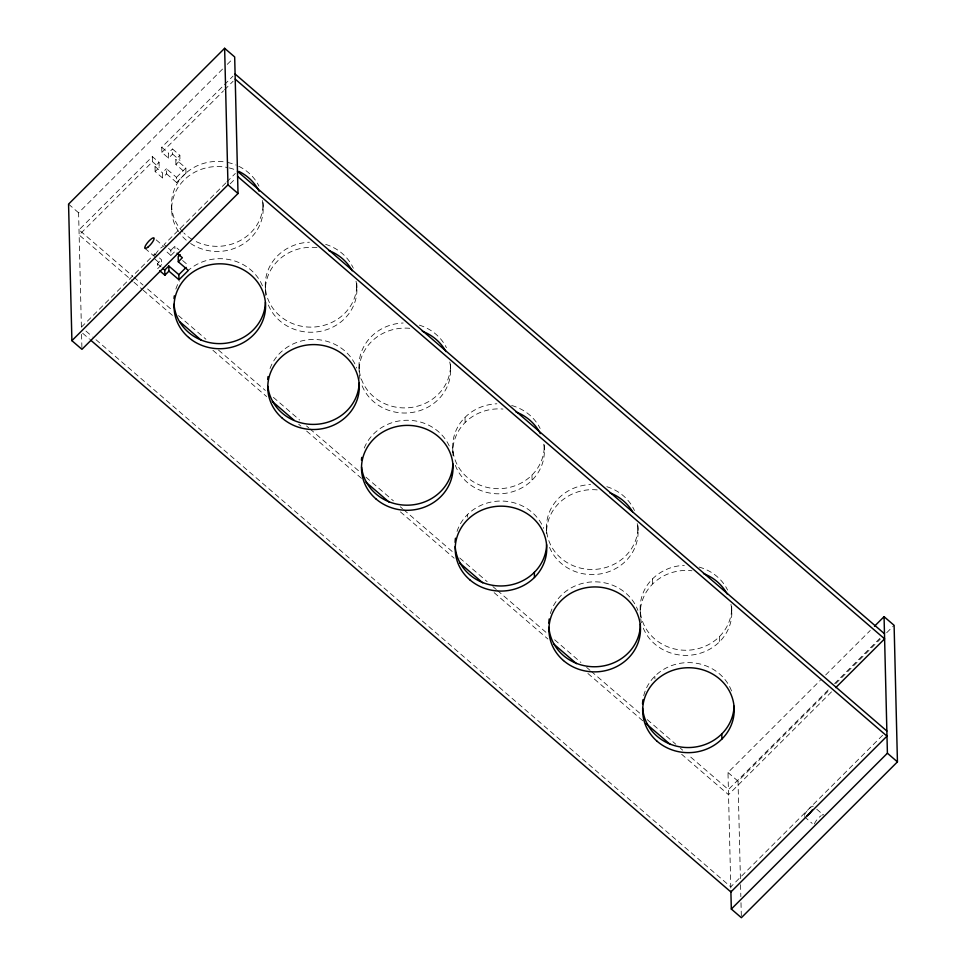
<?xml version="1.0" encoding="UTF-8"?>
<svg xmlns="http://www.w3.org/2000/svg" width="966" height="966" viewBox="0 0 966 966"><rect width="100%" height="100%" fill="white"/><g stroke="black" fill="none" stroke-linecap="round" stroke-linejoin="round"><path stroke-width="0.72" stroke-dasharray="4.83 3.62" d="M81.386 326.822L78.596 212.786L223.001 68.622M227.251 64.372L232.552 59.071M166.563 173.856L176.597 182.502L176.476 177.382L166.43 168.736L166.563 173.856L162.505 177.901L155.14 171.562L159.197 167.504L159.064 162.385L152.374 156.613L79.019 229.86L132.753 276.167M176.597 182.502L185.967 173.156L175.921 164.498L179.978 160.453L179.857 155.333L172.491 148.981L172.612 154.101L168.555 158.158L161.865 152.387L161.745 147.267L223.4 85.696M224.462 84.634L232.975 76.145M152.374 156.613L152.495 161.733L79.14 234.98L132.873 281.287M161.865 152.387L223.532 90.816M224.595 89.753L233.096 81.265M155.14 171.562L155.007 166.43L159.064 162.385M168.555 158.158L168.434 153.039L172.491 148.981M162.505 177.901L162.373 172.781L166.43 168.736M175.921 164.498L175.8 159.378L179.857 155.333M176.476 177.382L185.846 168.036L175.8 159.378M81.398 327.136L154.753 253.901L161.443 259.673L161.576 264.793L157.518 268.838L157.386 263.718L161.443 259.673M225.778 182.985L164.111 244.543L170.813 250.315L170.934 255.435L165.355 250.629M226.841 181.922L235.342 173.433M230.162 183.854L235.475 178.553M170.813 250.315L174.87 246.27L179.072 249.892M170.934 255.435L174.991 251.389L174.87 246.27M730.803 888.044L727.99 772.51L820.351 680.281M825.664 674.98L870.257 630.46M828.2 689.929L728.4 789.572L688.384 755.086M834.576 683.566L880.231 637.983M740.415 878.686L738.024 781.168L829.335 689.99M835.711 683.638L880.304 639.106M886.667 632.754L894.105 625.328M831.521 691.861L728.521 794.692L681.658 754.289M882.61 735.271L730.779 886.86L92.833 336.989M172.612 154.101L179.978 160.453M161.745 147.267L168.434 153.039M152.495 161.733L159.197 167.504M155.007 166.43L162.373 172.781M182.634 260.506L188.213 265.324M156.19 239.87L164.003 246.608M816.729 809.206L823.43 814.978A6.871 1.787 -49.2 0 0 822.187 815.038M144.948 248.31L153.872 256.002M804.376 816.681L812.189 823.406M154.874 259.021L161.576 264.793M157.386 263.718L161.6 267.341M68.562 204.128L78.596 212.786M727.99 772.51L738.024 781.168M133.9 277.157L143.04 285.042M147.617 288.979L172.769 310.654M178.481 315.592L205.927 339.235M218.497 350.078L265.372 390.481M273.378 397.376L299.677 420.041M306.536 425.958L308.818 427.926M309.965 428.904L360.27 472.265M365.981 477.192L393.416 500.847M400.274 506.764L402.568 508.732M403.716 509.71L454.02 553.071M459.731 557.998L487.166 581.653M492.889 586.579L496.319 589.538M497.454 590.516L546.623 632.887M554.629 639.794L580.916 662.459M586.64 667.385L590.069 670.344M591.204 671.322L641.509 714.683M647.232 719.61L675.814 744.243M680.378 748.191L682.672 750.159M134.02 282.277L142.026 289.172M143.173 290.162L172.89 315.785M212.906 350.272L266.64 396.579M298.651 424.171L300.945 426.151M306.657 431.077L361.538 478.375M400.407 511.883L454.141 558.191M494.157 592.677L547.891 638.997M587.908 673.483L642.776 720.793M85.974 331.084L91.685 336.011M82.665 333.246L89.524 339.151M740.56 884.687L740.85 896.69M740.994 902.691L741.369 917.7M731.805 611.273L731.673 606.153A45.776 42.468 -1.4 0 1 687.538 650.227A45.776 42.468 -1.4 0 1 640.192 609.425A45.776 42.468 -1.4 0 1 684.339 565.351M719.404 636.642L719.537 641.762M652.461 578.936L652.593 584.056M654.839 676.224L654.9 678.784M640.192 609.425L640.325 614.545M638.079 530.491L637.958 525.371A45.776 42.468 -1.4 0 1 593.812 569.445A45.776 42.468 -1.4 0 1 546.466 528.644A45.776 42.468 -1.4 0 1 590.612 484.57M546.466 528.644L546.599 533.763A45.776 42.468 -1.4 0 1 598.22 489.991M544.353 449.709L544.232 444.589A45.776 42.468 -1.4 0 1 500.086 488.663A45.776 42.468 -1.4 0 1 452.74 447.862A45.776 42.468 -1.4 0 1 496.886 403.788M531.964 475.079L532.085 480.199M465.008 417.372L465.141 422.492M467.387 514.661L467.447 517.221M452.74 447.862L452.873 452.982M450.627 368.927L450.506 363.808A45.776 42.468 -1.4 0 1 406.36 407.881A45.776 42.468 -1.4 0 1 359.014 367.08A45.776 42.468 -1.4 0 1 403.16 323.006M359.014 367.08L359.147 372.2A45.776 42.468 -1.4 0 1 412.253 328.621M356.901 288.134L356.78 283.014A45.776 42.468 -1.4 0 1 312.634 327.1A45.776 42.468 -1.4 0 1 265.288 286.298A45.776 42.468 -1.4 0 1 309.434 242.212M265.288 286.298L265.421 291.418M263.175 207.352L263.054 202.232A45.776 42.468 -1.4 0 1 240.28 240.522A45.776 42.468 -1.4 0 1 193.236 240.075M185.846 168.036L185.967 173.156M171.562 205.504L171.694 210.624M154.753 253.901L154.85 257.741M81.567 334.321L81.941 349.33M730.936 604.378A45.776 42.468 -1.4 0 1 697.283 654.054A45.776 42.468 -1.4 0 1 642.293 625.473M641.509 622.804A45.776 42.468 -1.4 0 1 640.7 618.699M640.518 617.31A45.776 42.468 -1.4 0 1 691.946 570.773M637.21 523.596A45.776 42.468 -1.4 0 1 603.557 573.261A45.776 42.468 -1.4 0 1 548.567 544.691M543.749 444.179A45.776 42.468 -1.4 0 1 509.106 492.648A45.776 42.468 -1.4 0 1 454.841 463.909M453.066 455.747A45.776 42.468 -1.4 0 1 502.996 409.053M449.758 362.021A45.776 42.468 -1.4 0 1 416.105 411.697A45.776 42.468 -1.4 0 1 361.115 383.128M360.016 379.095A45.776 42.468 -1.4 0 1 359.34 374.953M356.031 281.239A45.776 42.468 -1.4 0 1 322.378 330.915A45.776 42.468 -1.4 0 1 267.389 302.346M265.795 295.56A45.776 42.468 -1.4 0 1 317.041 247.634M262.305 200.457A45.776 42.468 -1.4 0 1 241.053 245.292A45.776 42.468 -1.4 0 1 188.467 241.971M186.221 240.16A45.776 42.468 -1.4 0 1 179.422 232.782M178.613 231.635A45.776 42.468 -1.4 0 1 180.171 184.458A45.776 42.468 -1.4 0 1 227.734 167.577M229.171 167.903A45.776 42.468 -1.4 0 1 234.871 169.666M511.666 405.503A45.776 42.468 -1.4 0 1 540.139 428.469M419.365 325.144A45.776 42.468 -1.4 0 1 446.413 347.688M325.651 244.362A45.776 42.468 -1.4 0 1 353.29 268.186M191.968 239.326A45.776 42.468 -1.4 0 1 183.975 233.096M182.972 232.069A45.776 42.468 -1.4 0 1 177.623 182.852A45.776 42.468 -1.4 0 1 226.153 162.167M227.602 162.457A45.776 42.468 -1.4 0 1 236.115 165.089M238.795 166.297A45.776 42.468 -1.4 0 1 258.96 186.124M699.118 567.078A45.776 42.468 -1.4 0 1 727.579 590.045M606.817 486.707A45.776 42.468 -1.4 0 1 634.457 510.531M457.027 531.433A45.776 42.468 -1.4 0 1 459.78 524.936M460.456 523.705A45.776 42.468 -1.4 0 1 503.769 501.113A45.776 42.468 -1.4 0 1 543.665 528.33M364.267 447.995A45.776 42.468 -1.4 0 1 407.048 420.258A45.776 42.468 -1.4 0 1 449.939 447.548M270.033 368.529A45.776 42.468 -1.4 0 1 313.31 339.464A45.776 42.468 -1.4 0 1 356.72 368.058M175.86 289.076A45.776 42.468 -1.4 0 1 179.278 281.348M187.247 271.301A45.776 42.468 -1.4 0 1 262.498 285.972M643.718 695.677A45.776 42.468 -1.4 0 1 686.717 662.64A45.776 42.468 -1.4 0 1 732.083 692.513M550.354 613.543A45.776 42.468 -1.4 0 1 592.991 581.858A45.776 42.468 -1.4 0 1 637.898 610.415M804.34 815.352A6.871 1.787 -49.2 0 1 809.423 808.349A6.871 1.787 -49.2 0 1 813.565 806.827M814.386 824.01A6.871 1.787 -49.2 0 1 821.209 815.606M155.405 254.553A6.871 1.787 -49.2 0 1 162.759 246.668"/><path stroke-width="1.45" d="M224.631 48.3L68.562 204.128L71.895 340.672L81.941 349.33L238.01 193.49L234.678 56.958L224.631 48.3L227.976 184.832L71.895 340.672M159.619 270.649L164.884 275.189L164.751 270.069L168.809 266.012L178.855 274.67L178.976 279.79L168.941 271.132L168.809 266.012M180.207 254.638L178.179 256.666L178.299 261.786L188.346 270.444L178.976 279.79M164.884 275.189L168.941 271.132M178.299 261.786L182.357 257.729L177.104 253.201M178.855 274.67L186.136 267.401M874.508 626.222L884.059 616.67L894.105 625.328L897.438 761.872L741.369 917.7L731.322 909.042L730.876 891.038M835.759 687.623L884.602 638.864L235.221 79.14M731.322 909.042L887.404 753.214L884.059 616.67M235.1 74.02L884.482 633.744M237.479 171.308L886.86 731.02M237.6 176.428L886.981 736.14L730.9 891.98L90.671 340.141M227.976 184.832L238.01 193.49M887.404 753.214L897.438 761.872M162.65 268.258L164.751 270.069M179.748 321.69L201.471 340.418M272.364 401.506L294.075 420.234M366.102 482.312L388.972 502.03M459.852 563.118L482.722 582.824M553.603 643.924L576.473 663.63M646.206 723.739L670.223 744.436M721.783 733.931L721.916 739.05M534.331 572.355L534.464 577.475M703.49 573.587A45.776 42.468 -1.4 0 1 727.06 593.897M609.763 492.805A45.776 42.468 -1.4 0 1 632.645 511.883M516.037 412.011A45.776 42.468 -1.4 0 1 540.26 433.589M422.311 331.229A45.776 42.468 -1.4 0 1 445.881 351.552M328.597 250.448A45.776 42.468 -1.4 0 1 352.167 270.758M238.928 171.417A45.776 42.468 -1.4 0 1 259.081 191.244M546.611 544.643A45.776 42.468 -1.4 0 1 501.716 585.964A45.776 42.468 -1.4 0 1 455.191 546.527M455.119 542.373A45.776 42.468 -1.4 0 1 455.469 538.207M452.885 463.849A45.776 42.468 -1.4 0 1 408.739 505.158A45.776 42.468 -1.4 0 1 361.598 467.121M361.453 460.202A45.776 42.468 -1.4 0 1 361.743 457.413M359.159 383.067A45.776 42.468 -1.4 0 1 315.013 424.376A45.776 42.468 -1.4 0 1 267.872 386.34M267.739 379.421A45.776 42.468 -1.4 0 1 268.017 376.631M265.433 302.286A45.776 42.468 -1.4 0 1 220.538 343.618A45.776 42.468 -1.4 0 1 174.025 304.169M174.013 298.627A45.776 42.468 -1.4 0 1 174.303 295.85M734.063 706.206A45.776 42.468 -1.4 0 1 689.156 747.539A45.776 42.468 -1.4 0 1 642.644 708.09M642.559 703.948A45.776 42.468 -1.4 0 1 642.921 699.77M640.361 624.036A45.776 42.468 -1.4 0 1 596.179 666.733A45.776 42.468 -1.4 0 1 548.917 627.308M548.845 623.167A45.776 42.468 -1.4 0 1 549.195 618.989M812.237 810.003A6.871 1.787 -49.2 0 1 806.598 816.053M657.218 741.357A45.776 42.468 -1.4 0 0 733.037 719.598A45.776 42.468 -1.4 0 0 675.053 669.631A45.776 42.468 -1.4 0 0 657.218 741.357M563.492 660.575A45.776 42.468 -1.4 0 0 639.311 638.816A45.776 42.468 -1.4 0 0 581.327 588.837A45.776 42.468 -1.4 0 0 563.492 660.575M469.778 579.793A45.776 42.468 -1.4 0 0 545.585 558.034A45.776 42.468 -1.4 0 0 487.613 508.056A45.776 42.468 -1.4 0 0 469.778 579.793M376.052 499.011A45.776 42.468 -1.4 0 0 451.859 477.24A45.776 42.468 -1.4 0 0 393.887 427.274A45.776 42.468 -1.4 0 0 376.052 499.011M282.326 418.23A45.776 42.468 -1.4 0 0 358.132 396.458A45.776 42.468 -1.4 0 0 300.16 346.492A45.776 42.468 -1.4 0 0 282.326 418.23M188.599 337.436A45.776 42.468 -1.4 0 0 264.406 315.677A45.776 42.468 -1.4 0 0 206.434 265.71A45.776 42.468 -1.4 0 0 188.599 337.436M148.305 246.813A6.871 1.787 -49.2 0 0 153.956 237.95A6.871 1.787 -49.2 0 0 146.095 244.627A6.871 1.787 -49.2 0 0 148.305 246.813"/></g></svg>
